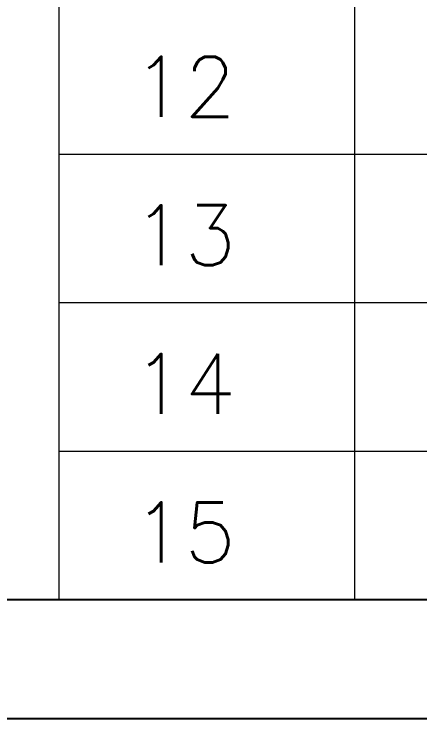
# Model space of a CAD drawing. Extents: x 3550807 to 4078732, y -628171 to -515859.
# Drawn here: x 3997151 to 3997939, y -551399 to -550028 of the extents above; entities that cross this region are included whole.
import ezdxf

# ---------------------------------------------------------------- set-up
doc = ezdxf.new("R2010")
doc.units = 0
doc.header["$LTSCALE"] = 6
doc.header["$MEASUREMENT"] = 0
doc.linetypes.add('ACAD_ISO04W100', pattern=[30, 24, -3, 0, -3])
doc.linetypes.add('CONTINU', pattern=[0])
doc.layers.get('0').update_dxf_attribs({"linetype": 'CONTINUOUS'})
doc.layers.add('axes', color=40, linetype='ACAD_ISO04W100', lineweight=25)
doc.layers.add('ELE-LIGHTING WIRRING', color=7, linetype='CONTINUOUS')
doc.styles.get("Standard").update_dxf_attribs({"font": 'SIMPLEX'})

msp = doc.modelspace()

# ---------------------------------------------------------------- linework, layer by layer
for points in [[(4025083.1, -519387.1), (4025083.1, -551398.5), (3980001.9, -551398.5), (3980001.9, -519387.1)], [(4024851.2, -519618.9), (4024851.2, -551166.7), (3980233.7, -551166.7), (3980233.7, -519618.9)]]:
    msp.add_lwpolyline(points, close=True)
at = {"layer": 'axes', "color": 7, "linetype": 'CONTINU', "lineweight": 0}
for p, q in [((3997812.1, -546365.9), (3997812.1, -551166.7)), ((3997238.4, -550299.7), (4002198.1, -550299.7)), ((3997238.4, -550588.7), (4002198.1, -550588.7)), ((3997238.4, -550877.7), (4002198.1, -550877.7)), ((3997238.4, -551166.7), (4002198.1, -551166.7))]:
    msp.add_line(p, q, dxfattribs=at)
msp.add_lwpolyline([(3997238.4, -551166.7), (3997238.4, -546365.9), (4002198.1, -546365.9), (4002198.1, -551166.7)], dxfattribs=at)

# ---------------------------------------------------------------- texts
at = {"layer": 'ELE-LIGHTING WIRRING', "color": 7, "linetype": 'CONTINU', "lineweight": 0, "char_height": 116.61, "width": 358.178, "attachment_point": 1}
for s, insert in [('{\\C256;12}', (3997381.5, -550110.5)), ('{\\C256;13}', (3997381.5, -550399.5)), ('{\\C256;14}', (3997381.5, -550688.5)), ('{\\C256;15}', (3997381.5, -550977.5))]:
    msp.add_mtext(s, dxfattribs=dict(at, insert=insert))

doc.saveas('drawing.dxf')
